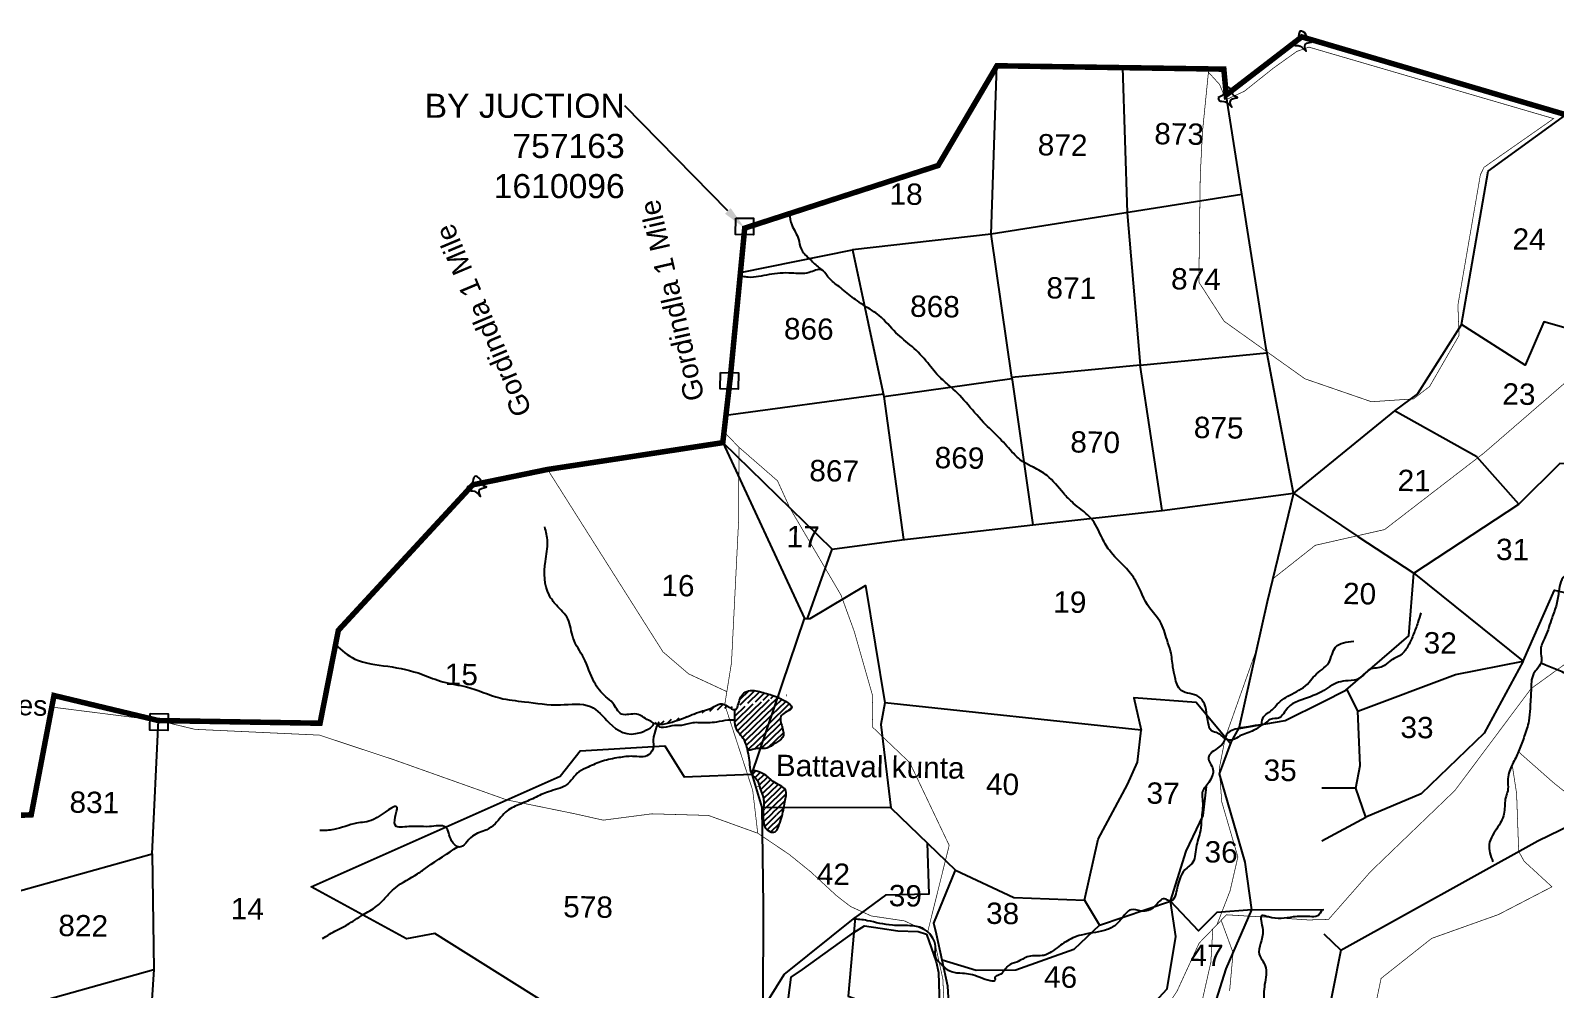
# Model space of a CAD drawing. Header units: feet. Extents: x 753466 to 768578, y 1601948 to 1613855.
# Drawn here: x 756087 to 758301, y 1608880 to 1610271 of the extents above; entities that cross this region are included whole.
import ezdxf
from ezdxf import colors
from ezdxf.entities.mleader import LeaderData, LeaderLine
from ezdxf.math import Vec2, Vec3

# ---------------------------------------------------------------- set-up
doc = ezdxf.new("R2010")
doc.units = ezdxf.units.FT
doc.header["$LTSCALE"] = 15
doc.header["$MEASUREMENT"] = 0
doc.linetypes.add('HIDDEN2', pattern=[0.1875, 0.125, -0.0625])
for name, color, linetype in [('CRDS STONES', 7, 'Continuous'), ('PLOT', 7, 'Continuous'), ('PLOT NO', 7, 'Continuous'), ('PLOT NO @ 1', 7, 'Continuous'), ('ROADS', 6, 'Continuous'), ('TANKS-STREAM', 4, 'Continuous'), ('VILLAGE STONES', 240, 'Continuous')]:
    doc.layers.add(name, color=color, linetype=linetype)
doc.layers.add('VILLAGE BOUNDRY', color=5, linetype='HIDDEN2', lineweight=100)
doc.styles.add('Annotative', font='arial.ttf')
doc.styles.get("Standard").update_dxf_attribs({"font": 'arial.ttf'})
doc.linetypes.add('DOTS', pattern='A,1e-06,-3,["●",Standard,S=3,R=0,X=-1.25,Y=-1.25],-3', length=6.000001)
pattern_1 = [(44.14386584482547, (481.4713896677677, 62722.43208359597), (-4.214122797213303, 4.341980690336554), [])]

msp = doc.modelspace()

# ---------------------------------------------------------------- hatches: boundary and pattern name
at = {"layer": 'TANKS-STREAM'}
h = msp.add_hatch(dxfattribs=at)
h.set_pattern_fill('ANSI31', color=256, scale=48.4060341793861, angle=-0.8561341551745258)
h.set_pattern_definition(pattern_1)
edge = h.paths.add_edge_path()
edge.add_spline(control_points=[(757172.6581409702, 1609302.625038814), (757164.1783383018, 1609306.311957137), (757152.7455463529, 1609309.374048876), (757135.2762080845, 1609314.502126683), (757120.3720728181, 1609308.778516645), (757116.7050025861, 1609297.69144756), (757110.9773988249, 1609277.772664801), (757094.2315157059, 1609298.406464328), (757076.8556588131, 1609286.30699621), (757056.6710860592, 1609281.838797362), (757036.6877108365, 1609272.512256217), (757018.0816536326, 1609266.623554084), (757004.1026824899, 1609262.791840614), (756994.923452744, 1609264.691371031), (756991.5704982787, 1609265.385224347)], knot_values=[0, 0, 0, 2.195292836404406e-10, 23.25044252481911, 45.22115456815516, 50.90419688979739, 70.84421383856755, 80.42308584560982, 102.585012612063, 115.1720483310451, 139.9368852300432, 167.7813134772161, 182.5744176560752, 200.8385535220455, 211.3493538122646, 211.3493538122646, 211.3493538122646, 211.3493538122646], degree=3, periodic=0)
edge.add_spline(control_points=[(757110.3495908128, 1609286.369218426), (757110.1710470686, 1609281.374076468), (757109.8106069735, 1609271.289996237), (757111.3428185907, 1609252.426640823), (757126.1619277715, 1609243.652791401), (757127.9945670527, 1609223.318468835), (757138.7106129017, 1609228.559516276), (757144.3948831046, 1609228.53082371), (757147.5019354548, 1609228.461351926)], knot_values=[327.6417306244599, 327.6417306244599, 327.6417306244599, 327.6417306244599, 343.3615878727047, 359.3766248592092, 381.9244837362004, 395.5977222542081, 402.8081162346232, 412.389494095702, 412.389494095702, 412.389494095702, 412.389494095702], degree=3, periodic=0)
edge.add_line((757147.5019354546, 1609228.461351925), (757172.6581409704, 1609302.625038814))
h = msp.add_hatch(dxfattribs=at)
h.set_pattern_fill('ANSI31', color=256, scale=48.4060341793861, angle=-0.8561341551745258)
h.set_pattern_definition(pattern_1)
edge = h.paths.add_edge_path()
edge.add_spline(control_points=[(757147.5019354548, 1609228.461351926), (757150.6593101504, 1609228.390754964), (757158.4133987657, 1609228.068331292), (757168.20255304, 1609236.559357113), (757182.9602359735, 1609243.518380712), (757179.3225287667, 1609260.312737079), (757172.4523695202, 1609278.852534038), (757204.1068155767, 1609286.830296102), (757182.2074579534, 1609298.473108263), (757172.6581409703, 1609302.625038814)], knot_values=[211.349353812045, 211.349353812045, 211.349353812045, 211.349353812045, 221.0859132896836, 236.3774877257484, 249.7547894570778, 265.934903416637, 283.0151799634186, 301.4588282205458, 327.6417306242404, 327.6417306242404, 327.6417306242404, 327.6417306244599], degree=3, periodic=0)
edge.add_line((757172.6581409703, 1609302.625038814), (757147.5019354547, 1609228.461351925))
h = msp.add_hatch(dxfattribs=at)
h.set_pattern_fill('ANSI31', color=256, scale=48.4060341793861, angle=-0.8561341551745258)
h.set_pattern_definition(pattern_1)
edge = h.paths.add_edge_path()
edge.add_spline(control_points=[(757181.4164387626, 1609143.024897621), (757181.9031518631, 1609145.613766463), (757183.5229257833, 1609154.240163658), (757188.0291964306, 1609172.229868722), (757167.6257124307, 1609177.224292057), (757158.1799980429, 1609188.280950704), (757147.9866425139, 1609193.728036855), (757140.4648792595, 1609196.015260064), (757136.86733622, 1609197.109203553)], knot_values=[180.7900526988242, 180.7900526988242, 180.7900526988242, 180.7900526988242, 188.8184507505987, 206.7732351752952, 229.0783027761369, 239.5394560287478, 252.2751689635744, 263.9506797431889, 263.9506797431889, 263.9506797431889, 263.9506797431889], degree=3, periodic=0)
edge.add_line((757136.8673362203, 1609197.109203553), (757134.8604091716, 1609191.192527879))
edge.add_spline(control_points=[(757134.8604091718, 1609191.192527879), (757136.841073644, 1609188.11033487), (757144.3543501019, 1609183.034208783), (757146.8350588527, 1609169.034897098), (757152.8832989461, 1609156.215048139), (757152.2527308875, 1609147.283135743), (757151.9269188889, 1609143.10272831)], knot_values=[41.24383847096871, 41.24383847124585, 41.24383847124585, 41.24383847124585, 52.93164718989039, 66.94157143712013, 83.5673140697736, 95.5580921623528, 95.55809216240884, 95.55809216240884, 95.55809216240884], degree=3, periodic=0)
edge.add_line((757151.9269188889, 1609143.102728309), (757181.4164387626, 1609143.024897621))
h = msp.add_hatch(dxfattribs=at)
h.set_pattern_fill('ANSI31', color=256, scale=48.4060341793861, angle=-0.8561341551745258)
h.set_pattern_definition(pattern_1)
edge = h.paths.add_edge_path()
edge.add_spline(control_points=[(757151.9269188889, 1609143.10272831), (757150.9073075406, 1609130.020365235), (757148.9327348701, 1609108.885607966), (757170.2126530779, 1609105.993974472), (757174.264491189, 1609117.014287292), (757178.6788897122, 1609128.489237468), (757180.424445478, 1609137.748400024), (757181.4164387626, 1609143.024897621)], knot_values=[95.5580921623528, 95.55809216240884, 95.55809216240884, 95.55809216240884, 133.0825954691304, 141.2159627301256, 150.2347403658611, 164.4269900560528, 180.7900526988242, 180.7900526988242, 180.7900526988242, 180.7900526988242], degree=3, periodic=0)
edge.add_line((757181.4164387623, 1609143.024897621), (757151.9269188889, 1609143.102728309))

# ---------------------------------------------------------------- linework, layer by layer
at = {"layer": 'PLOT'}
for points in [[(757846.7700221551, 1610033.173293426), (757482.3631215336, 1609975.259543036), (757490.9403037804, 1610220.05782026)], [(757673.2946475837, 1610217.332813224), (757679.9537566159, 1610006.661842774), (757699.0199387524, 1609785.340879536), (757883.1279482133, 1609803.128937781)], [(757921.6584309463, 1609599.262471006), (757881.9529183647, 1609809.346072024), (757824.0612812729, 1610177.642195104)], [(758328.0491589657, 1609835.994167431), (758285.5447626379, 1609848.348719776), (758258.4588909555, 1609785.345065363), (758165.9704983111, 1609844.540672617), (758204.8005032479, 1610067.165652066), (758317.4863153726, 1610148.939532223), (758320.509087176, 1610011.039122356), (758362.5810052257, 1610004.786099449)], [(757990.3553174207, 1608935.497320747), (758276.6748469537, 1609094.522007755), (758407.6365120811, 1609157.710208926), (758509.7892745791, 1609277.294643183), (758584.0313161523, 1609339.057909732), (758818.4138106082, 1609515.223964901), (758742.9394268319, 1609548.514180624), (758653.7215908236, 1609713.029161486), (758586.874628356, 1609836.292930739), (758617.6600327467, 1609909.334054251), (758648.4764918903, 1610056.949142441)], [(757512.3492157997, 1609767.305218283), (757482.3631215336, 1609975.259543036), (757281.325145665, 1609952.893814218), (757326.8269510231, 1609739.629297977), (757512.5229475676, 1609766.085809845)], [(757118.3322711079, 1609919.898658303), (757281.325145665, 1609952.893814218)], [(758165.9704983111, 1609844.540672617), (758102.117765891, 1609743.553814698), (758068.6725142808, 1609718.845053225)], [(757699.0199387524, 1609785.340879536), (757512.3492157997, 1609767.305218283), (757542.8589453982, 1609553.160032773)], [(757730.9478500362, 1609574.380316591), (757699.0199387524, 1609785.340879536)], [(757097.3149056284, 1609712.787245553), (757326.2546167842, 1609743.847829013)], [(757326.8269510231, 1609739.629297977), (757354.9941341016, 1609532.01610982)], [(758384.8539330653, 1609639.859183695), (758308.6738523302, 1609642.595428293), (758249.2170279206, 1609583.463583768), (758187.9468468347, 1609651.959303146), (758068.6725142808, 1609718.845053225), (757921.6584309463, 1609599.262471006)], [(757251.3727317335, 1609517.957643509), (757092.6938696762, 1609672.699420575), (757211.5033114287, 1609417.145531867)], [(757215.649513886, 1609417.143771066), (757251.3727317335, 1609517.957643509), (757352.7588428867, 1609531.71284461), (757542.8589453982, 1609553.160032773), (757730.9478500362, 1609574.380316591), (757921.6584309463, 1609599.262471006), (758015.168692805, 1609536.476997486)], [(757861.3999430082, 1608994.388246026), (757851.5445430424, 1609063.391730415), (757814.1354877647, 1609191.649048092), (757831.8678498405, 1609238.479784969), (757842.313026214, 1609257.826233052), (757909.8715452874, 1609269.041052706), (757964.3629541, 1609296.363719557), (757997.62798594, 1609313.043218263), (758089.4185104417, 1609392.343190204), (758096.5087612992, 1609483.13543291), (758249.2170279206, 1609583.463583768)], [(757921.6584309463, 1609599.262471006), (757883.4001166308, 1609441.769315846), (757842.313026214, 1609257.826233052)], [(758015.168692805, 1609536.476997486), (758096.5087612992, 1609483.13543291), (758255.6385090218, 1609355.556789638), (758301.0603577768, 1609458.38292792), (758328.0486668311, 1609452.384727045), (758411.577929085, 1609480.975795869), (758492.3900494706, 1609577.678178783), (758575.8223678771, 1609412.315622807), (758584.0313161523, 1609339.057909732)], [(757134.8604091718, 1609191.192527879), (757211.5033114287, 1609417.145531867), (757219.7957163436, 1609417.142010264), (757299.8729563997, 1609465.419449196), (757327.9053812047, 1609295.012362441)], [(758015.409858395, 1609282.666938136), (758157.2278492105, 1609336.026260231), (758255.6385090218, 1609355.556789638), (758198.8565556364, 1609251.019638274), (758107.1906626382, 1609162.81217457), (758026.7580809243, 1609128.658050294)], [(758012.4420921309, 1609171.064181737), (758018.7851743649, 1609204.074074735), (758015.409858395, 1609282.666938136), (757999.6663432342, 1609314.06527584)], [(757617.9766196779, 1609008.464701374), (757638.120818517, 1609096.707800868), (757680.524814679, 1609176.372797442), (757694.9182623529, 1609208.747530524), (757700.4263059336, 1609255.145823302), (757327.9053812047, 1609295.012362441), (757322.0858298241, 1609263.578071132), (757336.8624284486, 1609142.614634301), (757149.6024339739, 1609143.108863244)], [(757830.4946093981, 1609234.853090365), (757780.3912315145, 1609295.343003146), (757689.8446639974, 1609302.307409167), (757700.4263059336, 1609255.145823302)], [(756263.8195967863, 1609075.390625294), (756272.8030694363, 1609269.127334597)], [(756884.9216228414, 1608827.831654367), (756674.4867320126, 1608959.958656949), (756633.398626835, 1608952.080830294), (756494.6075107716, 1609027.493838688), (756856.528627585, 1609188.403952708), (756885.6780000938, 1609225.023819599), (757008.7004637601, 1609232.44933749), (757036.626919398, 1609187.256523347), (757134.8604091718, 1609191.192527879), (757149.6024339739, 1609143.108863244), (757151.3443478808, 1609001.036737442), (757150.7681273723, 1608850.627108641), (757181.6205728769, 1608900.510042389), (757284.8945947461, 1608983.113665044), (757274.6862410782, 1608869.01167682), (757303.1317119998, 1608858.550769874), (757327.1064060674, 1608661.730902524)], [(757615.7369775391, 1608794.612534583), (757667.7727711316, 1608803.101696156), (757738.0656052453, 1608879.495429885), (757750.5970380362, 1608955.475667872), (757742.9681873365, 1609006.890241901), (757765.8157816355, 1609079.687432856), (757785.7302299109, 1609121.072467486), (757790.6489186059, 1609131.294196915), (757795.4002465986, 1609173.215124297)], [(757963.1692085824, 1609094.567200493), (758026.7580809243, 1609128.658050294), (758012.4420921309, 1609171.064181737), (757962.9635806461, 1609170.93094883)], [(757336.8624284486, 1609142.614634301), (757430.5543779419, 1609051.874930298)], [(757389.7053553833, 1609091.436794853), (757392.2446071886, 1609016.778001909), (757329.2158786973, 1609015.653576658), (757284.8945947461, 1608983.113665044)], [(756024.4750155619, 1608950.000171215), (756024.4750155619, 1608950.000171215), (756013.285674107, 1609006.059841159), (756263.8195967863, 1609075.390625294), (756266.1226224125, 1608907.383332302)], [(757567.93171293, 1608567.677460844), (757651.330068429, 1608632.699687914), (757615.7369775391, 1608794.612534583), (757555.8005302752, 1608788.47711185), (757538.7282856632, 1608823.887637242), (757514.0371223558, 1608821.770715872), (757524.093525189, 1608791.094482516), (757468.3813310476, 1608777.518804991), (757451.7455714062, 1608793.396707498), (757435.288981454, 1608804.876132116), (757422.5245691122, 1608834.371737178), (757419.5808536992, 1608883.347374023), (757402.9945419668, 1608959.129190806), (757399.5147655157, 1608975.028070902), (757430.5543779419, 1609051.874930298), (757515.5867160971, 1609011.947229244), (757617.9766196779, 1609008.464701374), (757640.1734132237, 1608972.15782113), (757602.4998802249, 1608936.797168795), (757518.3719996152, 1608906.425819367), (757460.8903840465, 1608906.113256828), (757411.287697833, 1608921.238282415)], [(757640.1734132237, 1608972.15782113), (757742.9681873365, 1609006.890241901)], [(757773.0073859309, 1608747.496202549), (757823.7880873751, 1608908.770243151), (757861.3999430082, 1608994.388246026), (757810.5348363466, 1608990.316380159), (757783.522663416, 1608963.53988131), (757742.9681873365, 1609006.890241901)], [(757861.3999430082, 1608994.388246026), (757965.7232538407, 1608994.858921696)], [(757325.7551786538, 1608672.823782356), (757204.8343706838, 1608692.195897821), (757192.6876818993, 1608707.045266099), (757188.5232191432, 1608790.482317713), (757185.6767658097, 1608847.512404811), (757191.8347453994, 1608896.427193952), (757208.4263885822, 1608907.622705933), (757282.9375632608, 1608961.239306969), (757298.753606324, 1608971.118922764), (757321.2385391806, 1608967.731323948), (757347.1547158291, 1608963.910983103), (757376.5477296594, 1608962.708957574), (757388.7562311622, 1608958.885228096), (757402.7084800033, 1608918.754341376), (757406.0125494538, 1608903.392288493), (757408.6599800626, 1608822.715730936), (757427.7129518955, 1608741.462822296), (757468.3813310476, 1608777.518804991)], [(757965.8825976169, 1608959.541034306), (757990.3553174207, 1608935.497320747), (757966.5400704922, 1608813.814897328)], [(756055.775540429, 1608848.750219894), (756266.1226224125, 1608907.383332302), (756250.9877184915, 1608679.800950499), (756121.0065734691, 1608637.742930145)]]:
    msp.add_lwpolyline(points, dxfattribs=at)
at = {"layer": 'ROADS', "linetype": 'DOTS', "ltscale": 0.5, "const_width": 1}
for points in [[(757944.207515454, 1610247.123461015), (758299.6984922756, 1610143.325166898), (758198.5350016266, 1610072.583293498), (758193.2735362194, 1610061.82860871), (758160.6117848371, 1609872.352243557), (758162.2163960626, 1609828.244787134), (758119.5188462796, 1609754.364322267), (758096.083993568, 1609736.257072368), (758034.9601112622, 1609732.152758308), (757938.321529519, 1609765.470118166), (757820.9975859001, 1609848.986650982), (757784.2688646519, 1609905.86484146), (757786.3001088655, 1610059.964340111), (757789.4836590736, 1610123.836022506), (757798.1675994055, 1610210.697437096), (757814.4232509428, 1610192.876627272), (757823.6713404177, 1610170.696521889), (757850.3366063847, 1610183.018818124), (757892.7235924487, 1610216.751041428), (757926.5334884896, 1610240.836506435), (757944.207515454, 1610247.123461015)], [(756838.1600234399, 1609633.791552253), (756960.790061664, 1609439.988275891), (757005.7559068323, 1609368.92470742), (757042.9027602074, 1609337.010135805), (757098.5944608229, 1609311.143231097)], [(757633.8061854367, 1607260.287223689), (757818.8930616834, 1607502.271646147), (757900.2579129079, 1607670.531097717), (757928.5342628123, 1607837.198526736), (757956.6292217037, 1608034.667047808), (757965.0448308327, 1608230.383571174), (757965.3173667577, 1608336.725049688), (757996.2993104212, 1608529.230763335), (758018.620677161, 1608750.305643753), (758033.2920391461, 1608819.927630083), (758049.0521292329, 1608894.716104235), (758122.4413002378, 1608952.764247136), (758219.5625248392, 1608987.417352358), (758297.2099362691, 1609027.688153271), (758256.8288597451, 1609064.835614612), (758248.9066735366, 1609079.099290717), (758245.8536744067, 1609163.250668354), (758239.4791397973, 1609204.905398283), (758248.5581924414, 1609223.79074072), (758300.0122948614, 1609178.421989722), (758327.6225733955, 1609156.48584108)], [(757767.7154826232, 1608767.487374552), (757801.6786988092, 1608917.8708124), (757804.5560128215, 1608966.490750467), (757816.6635237766, 1608979.011824145), (757833.9869010728, 1608931.98638194), (757828.9536249678, 1608876.230053455)]]:
    msp.add_lwpolyline(points, dxfattribs=at)
at = {"layer": 'ROADS', "linetype": 'HIDDEN2', "ltscale": 10, "const_width": 1}
for points in [[(758567.3180670295, 1609996.284958957), (758528.7091416359, 1609978.067039105), (758476.4099209893, 1609915.945659236), (758405.5741018839, 1609861.371164537), (758335.293696883, 1609776.103809317), (758198.1135281352, 1609657.382570554), (758054.1181793746, 1609546.492493636), (757953.4041041937, 1609523.633731425), (757891.3926141433, 1609474.671017695), (757867.7067678861, 1609371.51165296), (757822.6535516316, 1609244.319615786), (757813.9433285409, 1609199.478926639), (757817.5576885676, 1609151.048687899), (757840.9615236112, 1609070.979849977), (757829.6230720177, 1609021.810320872), (757810.609768299, 1608972.751287306)], [(756117.9409260115, 1609288.73623157), (756272.8030694363, 1609269.127334597), (756325.8384707838, 1609256.403490677), (756506.9046479783, 1609247.965578505), (756614.4919251393, 1609212.339990986), (756778.9380930879, 1609153.907204183), (756877.092494101, 1609133.899018042), (756919.029142156, 1609124.478310061), (756989.6277400005, 1609133.6930909), (757071.8596423458, 1609131.323143584), (757143.4584348811, 1609105.529527066), (757136.1249405718, 1609167.970820123), (757113.5447448895, 1609237.154174233), (757095.5587711905, 1609292.261313468), (757105.3574305503, 1609353.208742657), (757115.7418034658, 1609560.731464288), (757116.1618084229, 1609666.067013673), (757094.4912231751, 1609688.291593678)], [(757116.1618084229, 1609666.067013673), (757172.1894298382, 1609617.31169952), (757190.2699833727, 1609577.544331631), (757241.5588071769, 1609490.261937522), (757264.4644725777, 1609451.281489804), (757283.7077440937, 1609398.410793426), (757302.1920296933, 1609333.64674291), (757310.4529515898, 1609304.702656317), (757309.7846206105, 1609281.312390437), (757310.5974994792, 1609259.239120393), (757364.3055300767, 1609208.059996992), (757396.0641112576, 1609141.40204509), (757421.5856357657, 1609087.961715074), (757401.3137188932, 1609006.291016887), (757393.1825098563, 1608973.532323009), (757390.4039445986, 1608962.33814902), (757401.0824930602, 1608945.419123614), (757412.3215176656, 1608894.068725935), (757413.7101081962, 1608867.300648977), (757415.0061841238, 1608826.582244211), (757433.0507893543, 1608785.233233478), (757443.6136241888, 1608773.469983509)], [(757616.8702645237, 1608789.457216032), (757668.4061201185, 1608798.383373821), (757708.0426950405, 1608834.470199615), (757737.3502481763, 1608853.259282049), (757752.5383936077, 1608876.019474252), (757784.6835321281, 1608945.939474829), (757824.428493515, 1608987.042026105), (757887.5290797221, 1608983.309667848), (757943.6119345503, 1608979.57670568), (757972.6499088723, 1608980.325883248), (758033.514563975, 1609049.520938102), (758156.1645913025, 1609167.500712066), (758266.8831427923, 1609315.483324666), (758330.4765725113, 1609361.470101759), (758534.1062086739, 1609494.996900795), (758630.5749470203, 1609545.178378843), (758722.3419923729, 1609586.49522441), (758773.8327479158, 1609596.025150646), (758851.1282874678, 1609594.870086913), (758975.9954996477, 1609581.649664204), (759161.0371299251, 1609562.058223599), (759523.6551600277, 1609524.294430983), (759657.2515669641, 1609521.455552424)], [(757390.4039445989, 1608962.33814902), (757356.716995922, 1608978.177585941), (757308.4538972604, 1608985.36489688), (757278.1900741705, 1608999.129939245), (757257.8080022149, 1609014.864736136), (757220.6162648553, 1609049.272986433), (757189.005602459, 1609074.849366236), (757143.4584348811, 1609105.529527066)]]:
    msp.add_lwpolyline(points, dxfattribs=at)
at = {"layer": 'TANKS-STREAM'}
for points in [[(758460.8146537406, 1610151.260037116), (758469.1275474083, 1610132.66530827), (758481.3870527294, 1610114.821784992), (758478.4019597428, 1610087.640107878), (758472.6681317327, 1610073.744606366), (758467.9347365847, 1610052.843776737), (758461.8722103197, 1610041.643167362), (758462.7135311991, 1610023.970271404), (758460.4650182535, 1609996.777587226), (758455.1819337162, 1609988.394272608), (758450.7951390268, 1609966.016522317), (758449.0963102833, 1609950.957025084), (758437.7443892556, 1609930.890898426), (758429.2289780861, 1609904.670909306), (758429.0036078765, 1609889.589393487), (758430.6144897508, 1609874.112538079), (758436.2823589059, 1609858.943099621), (758444.391134235, 1609834.538981273), (758453.3134444539, 1609815.27358603), (758463.3607484074, 1609795.001078279), (758470.5405535207, 1609782.384486319), (758480.9583102873, 1609764.568485159), (758490.6446850313, 1609747.131312994), (758499.5287725349, 1609736.462017793), (758495.6694214578, 1609713.575219436), (758476.99477856, 1609696.561859345), (758445.9000836333, 1609658.042017296), (758431.859276739, 1609649.114329147), (758415.9288935321, 1609636.194546326), (758395.64590287, 1609625.898108463), (758375.9591135574, 1609617.890128623), (758368.3814781383, 1609599.174348085), (758359.6676765977, 1609593.90648182), (758355.4734712639, 1609582.638678247), (758349.7555898869, 1609567.373169363), (758341.7462544065, 1609547.871068187), (758346.5953695972, 1609537.375498783), (758346.8088630917, 1609519.286480477), (758340.2718073592, 1609498.185237271), (758330.2289243636, 1609487.370447766), (758318.2788825441, 1609481.585293123), (758310.2326152986, 1609470.742759649), (758307.1831781168, 1609457.02211994), (758303.8648180129, 1609437.50127773), (758297.3605255947, 1609418.592517936), (758287.4265980966, 1609390.597645062), (758280.9835705474, 1609373.419242146), (758281.3599233581, 1609353.569431256), (758274.6098635355, 1609342.705435539), (758270.4975675549, 1609336.918911888), (758266.8440452026, 1609312.850519457), (758265.3531760861, 1609286.556979287), (758263.6219976281, 1609268.673450512), (758257.0341792702, 1609246.292743795), (758249.7871616528, 1609226.664139498), (758241.0929150147, 1609208.153576922), (758233.4636144043, 1609187.434270164), (758232.3877915957, 1609164.423915866), (758230.0744491158, 1609157.723751582), (758227.9227620197, 1609136.191504044), (758218.8189292707, 1609114.763145701), (758205.9960060617, 1609089.369889161), (758211.4570135894, 1609063.893355381)], [(757189.2114679739, 1610005.189577132), (757192.9021225118, 1609988.972676549), (757202.7505782947, 1609968.21841541), (757206.3507218978, 1609954.215280406), (757218.1313424893, 1609940.101295562), (757231.0400354293, 1609928.166772359), (757238.4287902301, 1609922.107679026)], [(757876.0922857509, 1609263.433642879), (757864.3671538776, 1609254.995493191), (757843.9269084746, 1609246.740991554), (757833.2535486522, 1609241.046362033), (757824.8038031475, 1609241.72361264), (757811.610934409, 1609251.028294837), (757802.7715880801, 1609254.33080593), (757797.8734097442, 1609266.451142865), (757796.0950460822, 1609276.383755015), (757792.2457844493, 1609293.482885644), (757784.1454463154, 1609303.74887875), (757758.5702903166, 1609313.007923771), (757749.6279965476, 1609331.795033949), (757746.6765729258, 1609346.739643838), (757743.213787732, 1609369.934645962), (757738.0599296769, 1609386.180250406), (757727.9842132296, 1609412.96154959), (757712.4088732052, 1609432.850221248), (757692.6400079543, 1609471.741104789), (757676.756886966, 1609492.268488441), (757654.2605341381, 1609516.382030827), (757642.8112958416, 1609536.209044199), (757627.7095896085, 1609562.732924676), (757613.1957629351, 1609575.537848938), (757601.907177145, 1609584.900459336), (757587.5209324993, 1609599.381832477), (757563.7147816607, 1609624.940558772), (757543.8949268244, 1609636.966821023), (757529.8890816283, 1609644.194398517), (757515.3023338168, 1609656.732959298), (757495.243665543, 1609678.707647925), (757474.9077144037, 1609698.667459641), (757448.9914127092, 1609727.587524564), (757424.2247876576, 1609753.505779262), (757408.2547241399, 1609767.286890784), (757390.4766533639, 1609788.476704242), (757367.5885861322, 1609812.426575033), (757344.0785957974, 1609832.433817916), (757319.9489133544, 1609857.29756986), (757298.7075122794, 1609871.423596103), (757278.158874761, 1609886.137930005), (757259.2980506809, 1609901.113338047), (757245.5178963671, 1609913.68345888), (757235.8259531306, 1609923.656322572), (757218.3085056165, 1609919.796647292), (757192.581782748, 1609918.913011319), (757159.8535246425, 1609916.865777237), (757129.6360809726, 1609912.878970473), (757122.0331922687, 1609913.943610226)], [(756530.0394639258, 1609378.907661131), (756558.1455692258, 1609358.526482388), (756605.9787619053, 1609347.980514002), (756656.254033874, 1609336.169102115), (756686.239258426, 1609325.275297754), (756720.5853328547, 1609318.00303541), (756768.9510156449, 1609301.91904739), (756804.555148474, 1609296.471339413), (756856.7859102673, 1609292.00412223), (756900.4323736591, 1609289.508538397), (756927.7643806436, 1609265.751046242), (756973.7947144026, 1609252.001900264), (756991.2295315393, 1609265.873792815), (756984.9165458273, 1609269.535585823), (756967.6072217824, 1609278.504584629), (756945.697953441, 1609278.61947173), (756932.7469104032, 1609294.534001043), (756922.884155052, 1609303.603950059), (756905.9245127855, 1609324.946202704), (756890.6609924985, 1609359.968226685), (756875.308126834, 1609389.011360538), (756867.5585019195, 1609416.853600843), (756850.9788030053, 1609436.672875571), (756840.3132545552, 1609451.510964651), (756835.0577720375, 1609500.289781887), (756838.2095399594, 1609529.056392266), (756834.1724874281, 1609550.319219817)], [(758106.7278536075, 1609425.762338507), (758102.4619154017, 1609411.651954277), (758096.126234838, 1609394.737415679), (758088.5807133649, 1609378.246131456), (758077.8339655974, 1609364.637482536), (758061.8831048477, 1609355.561242691), (758051.2210637442, 1609347.621066514), (758032.4865148203, 1609343.158313227), (758017.8693207618, 1609330.530178841), (758001.0332057532, 1609326.907190144), (757987.2125890732, 1609324.683809789), (757962.5866673025, 1609310.904710331), (757929.5461987644, 1609297.734706338), (757913.5832398058, 1609287.848868256), (757899.974307207, 1609272.663003806), (757888.0616887165, 1609270.685490536), (757876.0922857509, 1609263.433642879), (757877.1753644972, 1609272.072810333), (757890.822343982, 1609284.61082862), (757898.094592703, 1609292.763330234), (757919.5086428004, 1609307.652465416), (757944.7210354235, 1609324.778214356), (757952.5749948554, 1609334.322212537), (757972.9195492768, 1609353.293077378), (757982.9421764541, 1609375.717144573), (758009.2672614389, 1609384.640071305)], [(758417.4920780616, 1609182.077243079), (758396.6192169003, 1609205.78105862), (758375.8282650922, 1609234.966154084), (758354.4313999924, 1609272.566724335), (758343.0640183303, 1609296.333296266), (758329.487660756, 1609318.466047098), (758322.3825774455, 1609332.8267605), (758304.5953354948, 1609342.595541906), (758285.6830810844, 1609350.553490774), (758280.955879509, 1609352.339242802)], [(756991.5704982787, 1609265.385224347), (757001.6364756891, 1609263.894774534), (757019.0405120812, 1609267.017060537), (757032.6540519934, 1609271.464215073), (757057.7774431421, 1609281.235729764), (757080.3363375221, 1609289.354456983), (757091.8272370324, 1609293.410589352), (757111.6002568983, 1609285.082160959), (757115.5360300329, 1609293.479039452), (757125.1001008879, 1609310.247647061), (757130.2107438706, 1609312.285270871), (757151.3418094252, 1609309.855504823), (757172.6581409702, 1609302.625038814), (757192.4859220978, 1609286.832926415), (757177.9375395895, 1609276.480642593), (757178.9608105621, 1609259.976565123), (757179.5735100817, 1609244.324249404), (757169.2953774717, 1609236.444889568), (757156.484329325, 1609229.02612207), (757137.8356463485, 1609227.613688184), (757131.0385004148, 1609226.024151186), (757125.2898925, 1609237.94811069), (757112.8575356218, 1609255.890904871), (757110.1221957001, 1609271.152198423), (757110.3495908128, 1609286.369218426)], [(757876.0922857509, 1609263.433642879), (757856.5045216425, 1609260.182043453), (757842.313026214, 1609257.826233052), (757824.5791820379, 1609248.970155792), (757820.3111501898, 1609237.696171716), (757813.9019344473, 1609230.863124107), (757798.2193844039, 1609215.130832837), (757804.5955741092, 1609198.658590803), (757798.6287785826, 1609179.221369526), (757789.254839554, 1609163.929374116), (757789.7066694875, 1609151.954887968), (757788.1895742585, 1609126.183332201), (757786.543309149, 1609109.267963732), (757780.1860639506, 1609084.797523616), (757773.8379321517, 1609060.956918264), (757767.1320761322, 1609055.388245391), (757752.1224461972, 1609023.319067915), (757742.9681873365, 1609006.890241901), (757734.5881016083, 1609010.238161498), (757719.9802446166, 1608999.123048422), (757700.4296359129, 1608992.517265456), (757685.4519086522, 1608994.297548497), (757673.7361461452, 1608983.498037324), (757662.0492014993, 1608971.223086766), (757646.8389620114, 1608964.304044934), (757613.3458389248, 1608957.658212862), (757601.3568293373, 1608953.470133453), (757580.8281159686, 1608940.913556718), (757559.1694827965, 1608928.135501382), (757537.27969446, 1608926.477581068), (757519.6670266092, 1608918.403336315), (757507.2626834364, 1608913.030359889), (757494.3424696558, 1608899.724687713), (757487.9296664689, 1608896.247349448), (757488.1902069547, 1608893.725857357), (757466.3597318465, 1608896.037110204), (757441.0053943606, 1608901.974332418), (757424.739262154, 1608904.202434663), (757409.764851601, 1608915.541885383), (757403.0025789242, 1608922.918237644), (757401.2863246241, 1608944.288488491), (757393.3756916862, 1608959.338626185), (757383.161976963, 1608967.396383105), (757364.309013782, 1608971.191581648), (757339.0318993276, 1608971.788821029), (757302.5230854658, 1608978.523700526), (757291.7743137582, 1608980.221476466), (757282.0616828324, 1608980.847763296)], [(757127.5877338306, 1609230.431530693), (757131.6887605417, 1609204.854779524), (757134.8604091718, 1609191.192527879), (757142.4328112312, 1609182.784633371), (757147.2152761947, 1609170.092467823), (757151.9575567556, 1609154.711208163), (757151.9269188889, 1609143.102728309), (757160.9981869295, 1609107.925268427), (757168.8655782513, 1609107.600758755), (757173.5336265587, 1609114.979397957), (757178.0780053384, 1609127.945932316), (757182.9809743991, 1609151.04519875), (757183.6548766603, 1609168.414528671), (757165.8172520375, 1609180.584979234), (757158.2525114535, 1609187.318787476), (757147.5716081267, 1609193.47833142), (757136.86733622, 1609197.109203553)], [(756511.0038259567, 1608952.606903407), (756531.9261491725, 1608964.555048382), (756547.2896572193, 1608972.781156837), (756569.5471228848, 1608986.774938534), (756589.6341447205, 1608999.342391035), (756601.661947013, 1609011.00070925), (756617.1328367965, 1609026.412680302), (756649.1863194803, 1609046.650322533), (756663.728684621, 1609056.579954491), (756707.7379596491, 1609085.778297156)], [(757963.4377251024, 1608994.848610072), (757956.5301025782, 1608985.334182475), (757945.5650362147, 1608984.503738534), (757921.1609633986, 1608983.873977192), (757885.316588996, 1608983.912466546), (757875.8892460812, 1608986.042086806), (757877.0707228922, 1608965.142558265), (757872.0441454649, 1608929.676371305), (757880.7582579773, 1608913.139057953), (757879.852194236, 1608885.807202569), (757878.4628708778, 1608859.477011682), (757879.0425360266, 1608831.625804298), (757884.0270905674, 1608798.736843599), (757876.486867013, 1608760.565967547), (757880.2755186609, 1608747.770970848), (757877.4673180834, 1608726.433769068), (757869.7338289168, 1608708.650647019), (757861.9932085795, 1608690.370338663), (757855.0916378149, 1608661.636483996), (757849.8172273574, 1608641.827728928), (757859.9650699337, 1608621.291361802), (757870.6404450118, 1608602.735997353), (757901.6562305421, 1608579.401754809)]]:
    msp.add_spline(points, degree=3, dxfattribs=at)
msp.add_open_spline([(757110.1617409195, 1609269.842975505), (757106.7430439794, 1609269.878939854), (757097.7169371602, 1609269.973893593), (757081.1886706223, 1609265.729690097), (757064.021196696, 1609265.785911825), (757046.9909002016, 1609266.425928075), (757034.2689153018, 1609261.121289335), (757019.929332576, 1609263.512490666), (756997.7054690238, 1609254.436764333), (757001.7111500069, 1609274.352835051), (756988.6244530756, 1609242.990135303), (756993.8461124968, 1609230.627422594), (756983.809115421, 1609213.676567784), (756962.327898602, 1609218.550966468), (756940.4884557765, 1609215.202364259), (756918.029170748, 1609211.368898597), (756899.4486534519, 1609202.537642473), (756879.5119260562, 1609194.237162001), (756867.5638586971, 1609171.790508044), (756840.5820063482, 1609167.561152401), (756819.1037912541, 1609156.594102259), (756799.0486461043, 1609147.890384777), (756776.8004186344, 1609139.069584138), (756765.2473568025, 1609121.054193209), (756747.9873163332, 1609107.880691588), (756726.9971904818, 1609105.296846193), (756713.3864794106, 1609078.665057936), (756694.774813468, 1609095.800097246), (756694.2982494325, 1609120.46490499), (756667.9871320494, 1609114.00333558), (756648.0071574228, 1609115.996990886), (756633.0163809414, 1609114.750649442), (756609.3373375952, 1609113.436885303), (756631.7728225671, 1609162.964940625), (756587.2045062452, 1609120.621535145), (756558.2581316271, 1609121.933219697), (756532.2335989084, 1609109.753380859), (756513.9482868899, 1609109.51460071), (756507.1461122682, 1609109.425773991)], degree=3, knots=[0, 0, 0, 0, 10.22551038364724, 26.99758142379745, 50.73630012390301, 61.32725009434463, 78.26864020950707, 88.4366832657517, 111.2535007161069, 111.2535007163672, 135.8476290329605, 145.2084034483722, 159.3225008195342, 182.3211179694384, 202.7492624542905, 227.0828180512699, 249.6445017950103, 264.605899213636, 290.6434795429569, 318.9364124903981, 340.990283350622, 363.3358602302168, 384.9180835561701, 410.6685249647561, 425.477129022952, 448.3847609191999, 473.3026068996053, 487.442559168213, 509.2711237583641, 532.7053147995473, 549.2139522702599, 571.6848369074587, 581.0355934513481, 608.526776615694, 646.871824656651, 672.1264423558767, 706.5458613288674, 726.9346183498301, 726.9346183498301, 726.9346183498301, 726.9346183498301], dxfattribs=at)
at = {"layer": 'VILLAGE BOUNDRY', "lineweight": -3, "ltscale": 25, "const_width": 8}
msp.add_lwpolyline([(756021.6269262847, 1609129.359346819), (756088.0717150415, 1609132.267875312), (756121.1434221099, 1609305.512345976), (756272.8030694363, 1609269.127334597), (756507.6226725304, 1609265.234704821), (756534.2336931525, 1609400.176112411), (756729.4604943828, 1609611.440728691), (756838.1600234399, 1609633.791552253), (757092.6938696762, 1609672.699420575), (757103.7623388813, 1609768.719200743), (757124.5351304057, 1609984.260310052), (757405.5668316891, 1610075.202187023), (757490.9403037804, 1610220.05782026), (757673.2946475837, 1610217.332813224), (757820.5685669894, 1610215.132029529), (757824.0612812729, 1610177.642195104), (757933.7462641301, 1610262.035358412), (758317.4863153726, 1610148.939532223)], dxfattribs=at)
at = {"layer": 'VILLAGE STONES'}
for points in [[(757111.541140194, 1609998.970611368), (757137.5152105702, 1609998.582468574), (757137.1573634569, 1609974.635750385), (757111.1832930808, 1609975.023893179)], [(757089.4467967161, 1609774.733887636), (757115.4208670922, 1609774.345744842), (757115.0630199788, 1609750.399026654), (757089.0889496027, 1609750.787169448)], [(756260.8609452859, 1609279.215985912), (756286.8350156619, 1609278.827843118), (756286.4771685485, 1609254.881124929), (756260.5030981725, 1609255.269267723)]]:
    msp.add_lwpolyline(points, close=True, dxfattribs=at)
for points in [[(757920.5324692801, 1610255.020324733), (757928.0487838777, 1610259.706601683), (757931.5747862603, 1610270.329858855), (757939.7906190205, 1610265.646558919), (757944.1046826916, 1610256.948337456), (757948.5190591505, 1610254.96293263), (757938.7326424202, 1610251.028508485), (757940.1440102683, 1610241.053119298), (757931.2503952679, 1610248.621985883), (757922.1522027565, 1610250.439313265), (757920.5324692801, 1610255.020324733)], [(757812.3735397144, 1610174.059811672), (757819.8898543122, 1610178.746088622), (757823.4158566948, 1610189.369345794), (757831.6316894549, 1610184.686045858), (757835.9457531262, 1610175.987824395), (757840.3601295849, 1610174.002419569), (757830.5737128546, 1610170.067995423), (757831.9850807027, 1610160.092606237), (757823.0914657023, 1610167.661472822), (757813.9932731909, 1610169.478800205), (757812.3735397144, 1610174.059811672)], [(756721.253730378, 1609608.473692226), (756728.7700449757, 1609613.159969176), (756732.2960473584, 1609623.783226348), (756740.5118801184, 1609619.099926412), (756744.8259437897, 1609610.401704949), (756749.2403202486, 1609608.416300123), (756739.4539035182, 1609604.481875977), (756740.8652713662, 1609594.506486791), (756731.9716563659, 1609602.075353376), (756722.8734638543, 1609603.892680758), (756721.253730378, 1609608.473692226)]]:
    msp.add_spline(points, degree=3, dxfattribs=at)

# ---------------------------------------------------------------- texts
at = {"layer": 'PLOT NO', "linetype": 'Continuous'}
for s, height, rotation, p in [('Gordindla 1 Mile ', 29.34135014041377, 102.8515451698789, (757066.3307307767, 1609736.99116584)), ('Gordindla 1 Mile ', 29.34135014041377, 112.7510295981064, (756816.0042867125, 1609718.175834381)), ('Timmasamudram 4 1/2 Miles', 29.34135014041378, 358.4088386329836, (755582.9255768609, 1609290.53213487))]:
    msp.add_text(s, height=height, rotation=rotation, dxfattribs=at).set_placement(p)
at = {"layer": 'PLOT NO @ 1', "style": 'Annotative'}
for s, p in [('873', (757719.333022328, 1610106.145421747)), ('872', (757550.0450402141, 1610090.022261984)), ('18', (757334.7207391493, 1610018.628314702)), ('24', (758239.688958501, 1609953.082857521)), ('871', (757562.6556711405, 1609882.246319059)), ('874', (757743.7158134269, 1609895.39761055)), ('868', (757364.6448225672, 1609855.536955968)), ('866', (757181.3506419506, 1609822.933651662)), ('23', (758225.0196722146, 1609728.12237184)), ('875', (757776.7700236747, 1609679.538720453)), ('870', (757597.3792234212, 1609658.49834345)), ('869', (757400.3550913557, 1609635.691880626)), ('867', (757218.2487563499, 1609616.815075248)), ('21', (758072.768281635, 1609602.535855744)), ('17', (757185.2361674053, 1609520.988538884)), ('31', (758215.7830846539, 1609502.359756653)), ('16', (757003.3355717809, 1609450.076857499)), ('20', (757993.5181837205, 1609438.354680912)), ('19', (757572.574472192, 1609426.056399679)), ('32', (758110.6732284955, 1609366.747325997)), ('15', (756688.6462814092, 1609321.010339624)), ('33', (758076.9562257909, 1609243.958533505)), ('Battaval kunta', (757169.553371931, 1609188.759384262)), ('35', (757878.1721064379, 1609181.743703375)), ('40', (757474.8269187302, 1609161.55080733)), ('37', (757708.0506149703, 1609148.477680485)), ('831', (756143.5392974075, 1609135.393718825)), ('36', (757792.3990866109, 1609063.169870612)), ('42', (757229.107626777, 1609031.019613793)), ('39', (757333.6701665377, 1608999.639365931)), ('14', (756377.8112322988, 1608980.636300521)), ('578', (756860.6683803529, 1608983.60752989)), ('38', (757474.9734400145, 1608973.967662087)), ('822', (756127.2829232716, 1608956.248596965)), ('47', (757771.7800817572, 1608913.1454415)), ('46', (757559.2175453884, 1608881.555922186))]:
    msp.add_text(s, height=30.97137541710076, rotation=359.1438658448025, dxfattribs=at).set_placement(p)

# ---------------------------------------------------------------- leaders
at = {"layer": 'CRDS STONES', "color": 1}
ml = msp.add_multileader_mtext('Standard', dxfattribs=at)
ml.set_content('BY JUCTION\\P757163\\P1610096', color=1)
ml.set_leader_properties()
ml.build(insert=Vec2(0, 0))
ml.multileader.update_dxf_attribs({"dogleg_length": 0.36, "arrow_head_size": 35})
ctx = ml.context
ctx.base_point, ctx.char_height, ctx.arrow_head_size, ctx.landing_gap_size, ctx.plane_origin = Vec3(756667.0601639159, 1610161.680761099), 35, 35, 0.09, Vec3(757281.7520573329, 1610115.054417134)
ctx.text_align_type = 2
notes = []
notes.append((ctx, [(1, (1, 1, 0), (756950.31997292, 1610161.680761099), (-1, 0), 1.396927018504357e-11, [(0, [(757124.6490961561, 1609984.174124986)], 0, [])])]))
ctx.mtext.insert, ctx.mtext.alignment, ctx.mtext.flow_direction = Vec3(756950.2299729199, 1610179.479192204), 3, 5
for ctx, leaders in notes:
    for number, flags, end, landing, length, lines in leaders:
        leader = LeaderData()
        leader.index, (leader.has_last_leader_line, leader.has_dogleg_vector, leader.attachment_direction) = number, flags
        leader.last_leader_point, leader.dogleg_vector, leader.dogleg_length = Vec3(end), Vec3(landing), length
        for number, points, colour, breaks in lines:
            line = LeaderLine()
            line.index, line.vertices, line.color, line.breaks = number, Vec3.list(points), colors.encode_raw_color(colour), breaks
            leader.lines.append(line)
        ctx.leaders.append(leader)

doc.saveas('drawing.dxf')
